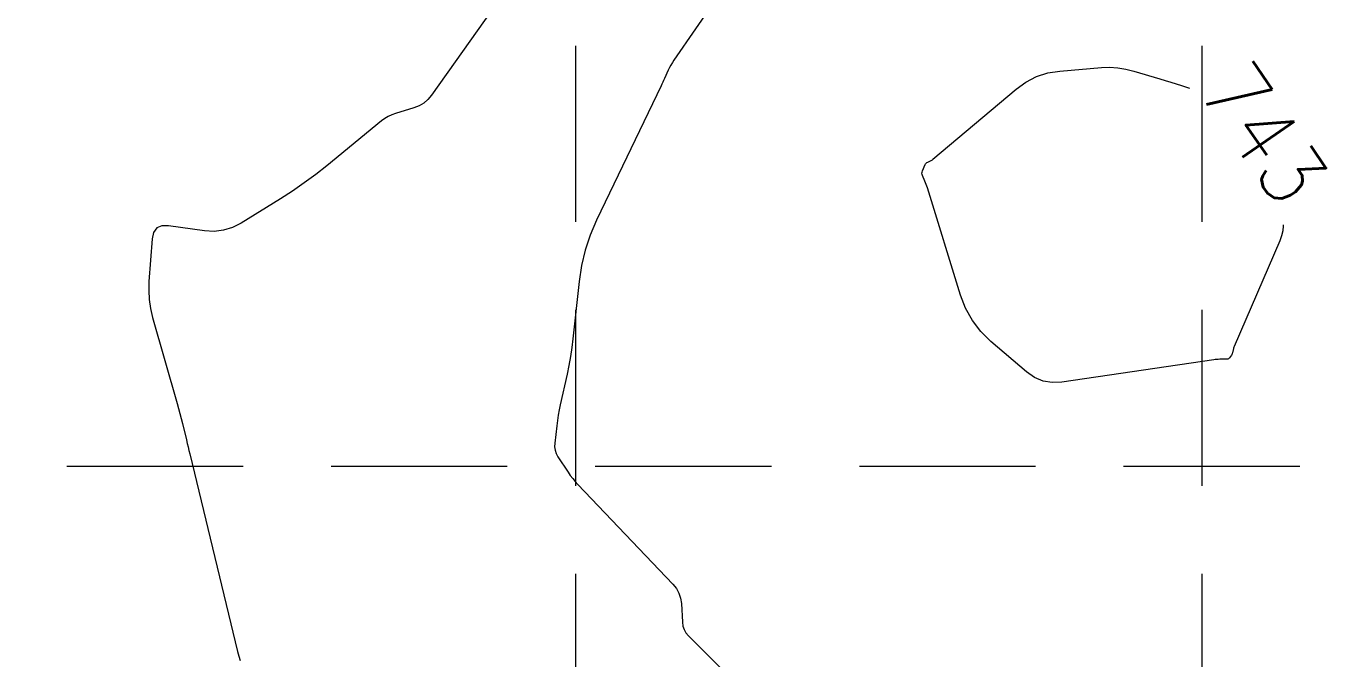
# Model space of a CAD drawing. Header units: feet. Extents: x 46644 to 49208, y 46045 to 47649.
# Drawn here: x 48370.7 to 48453.9, y 47314.5 to 47355 of the extents above; entities that cross this region are included whole.
import ezdxf
from ezdxf.enums import TextEntityAlignment as Align

# ---------------------------------------------------------------- set-up
doc = ezdxf.new("R2010")
doc.units = ezdxf.units.FT
doc.header["$MEASUREMENT"] = 0
doc.linetypes.add('DGN Style 3', pattern=[33.544038, 23.960027, -9.584011])
doc.linetypes.add('HIDDEN', pattern=[0.375, 0.25, -0.125])
doc.layers.add('EC', color=35, linetype='Continuous', lineweight=0)
doc.layers.add('GRID', color=254, linetype='HIDDEN')
doc.styles.add('Style-STANDARD', font='STANDARD.shx')

msp = doc.modelspace()

# ---------------------------------------------------------------- linework, layer by layer
at = {"layer": 'EC', "color": 35, "linetype": 'DGN Style 3', "lineweight": 0}
for p, q in [((48402.233, 47358.522), (48396.602, 47350.572)), ((48416.048, 47358.594), (48412.08, 47352.81)), ((48411.722, 47352.176), (48411.476, 47351.632)), ((48411.801, 47352.34), (48411.722, 47352.176)), ((48411.887, 47352.501), (48411.801, 47352.34)), ((48411.98, 47352.658), (48411.887, 47352.501)), ((48412.08, 47352.81), (48411.98, 47352.658)), ((48436.74, 47352.114), (48439.384, 47352.334)), ((48439.384, 47352.334), (48439.909, 47352.353)), ((48439.909, 47352.353), (48440.429, 47352.323)), ((48440.429, 47352.323), (48440.943, 47352.244)), ((48440.943, 47352.244), (48441.452, 47352.115)), ((48411.37, 47351.399), (48411.315, 47351.283)), ((48411.423, 47351.515), (48411.37, 47351.399)), ((48411.476, 47351.632), (48411.423, 47351.515)), ((48433.938, 47350.957), (48434.57, 47351.414)), ((48434.57, 47351.414), (48435.247, 47351.759)), ((48435.247, 47351.759), (48435.97, 47351.992)), ((48435.97, 47351.992), (48436.74, 47352.114)), ((48441.452, 47352.115), (48443.122, 47351.611)), ((48443.122, 47351.611), (48443.469, 47351.505)), ((48443.469, 47351.505), (48443.816, 47351.399)), ((48443.816, 47351.399), (48444.163, 47351.291)), ((48396.602, 47350.572), (48396.37, 47350.294)), ((48411.26, 47351.168), (48407.132, 47342.58)), ((48411.315, 47351.283), (48411.26, 47351.168)), ((48428.624, 47346.477), (48433.938, 47350.957)), ((48444.163, 47351.291), (48444.509, 47351.182)), ((48444.509, 47351.182), (48445.009, 47351.024)), ((48395.463, 47349.755), (48394.302, 47349.409)), ((48395.801, 47349.886), (48395.463, 47349.755)), ((48396.103, 47350.065), (48395.801, 47349.886)), ((48396.37, 47350.294), (48396.103, 47350.065)), ((48393.404, 47348.931), (48389.91, 47346.066)), ((48393.61, 47349.085), (48393.404, 47348.931)), ((48393.829, 47349.215), (48393.61, 47349.085)), ((48394.06, 47349.323), (48393.829, 47349.215)), ((48394.302, 47349.409), (48394.06, 47349.323)), ((48428.293, 47346.302), (48428.478, 47346.385)), ((48428.478, 47346.385), (48428.517, 47346.404)), ((48428.517, 47346.404), (48428.554, 47346.426)), ((48428.554, 47346.426), (48428.59, 47346.45)), ((48428.59, 47346.45), (48428.624, 47346.477)), ((48389.198, 47345.502), (48388.469, 47344.962)), ((48389.91, 47346.066), (48389.198, 47345.502)), ((48427.919, 47345.585), (48427.928, 47345.66)), ((48427.928, 47345.51), (48427.919, 47345.585)), ((48427.928, 47345.66), (48427.952, 47345.735)), ((48427.953, 47345.435), (48427.928, 47345.51)), ((48427.952, 47345.735), (48428.13, 47346.137)), ((48428.13, 47346.137), (48428.159, 47346.19)), ((48428.159, 47346.19), (48428.196, 47346.235)), ((48428.196, 47346.235), (48428.24, 47346.272)), ((48428.24, 47346.272), (48428.293, 47346.302)), ((48388.469, 47344.962), (48387.722, 47344.447)), ((48428.11, 47345.085), (48427.953, 47345.435)), ((48428.157, 47344.977), (48428.11, 47345.085)), ((48428.2, 47344.868), (48428.157, 47344.977)), ((48428.24, 47344.758), (48428.2, 47344.868)), ((48428.276, 47344.647), (48428.24, 47344.758)), ((48386.958, 47343.956), (48384.432, 47342.392)), ((48387.722, 47344.447), (48386.958, 47343.956)), ((48430.388, 47337.795), (48428.276, 47344.647)), ((48379.365, 47342.231), (48379.045, 47342.09)), ((48379.799, 47342.231), (48379.365, 47342.231)), ((48382.089, 47341.903), (48379.799, 47342.231)), ((48384.432, 47342.392), (48383.88, 47342.111)), ((48407.132, 47342.58), (48406.727, 47341.636)), ((48451.001, 47342.224), (48450.969, 47341.897)), ((48450.999, 47342.293), (48451.001, 47342.224)), ((48378.745, 47341.383), (48378.547, 47338.663)), ((48378.838, 47341.807), (48378.745, 47341.383)), ((48379.045, 47342.09), (48378.838, 47341.807)), ((48382.708, 47341.866), (48382.089, 47341.903)), ((48383.305, 47341.935), (48382.708, 47341.866)), ((48383.88, 47342.111), (48383.305, 47341.935)), ((48406.727, 47341.636), (48406.406, 47340.668)), ((48450.897, 47341.576), (48450.783, 47341.263)), ((48450.969, 47341.897), (48450.897, 47341.576)), ((48406.406, 47340.668), (48406.169, 47339.677)), ((48450.783, 47341.263), (48447.873, 47334.513)), ((48406.169, 47339.677), (48406.017, 47338.661)), ((48378.547, 47338.663), (48378.53, 47338.083)), ((48378.53, 47338.083), (48378.563, 47337.508)), ((48406.017, 47338.661), (48405.628, 47335.008)), ((48378.563, 47337.508), (48378.647, 47336.938)), ((48430.712, 47336.951), (48430.388, 47337.795)), ((48378.647, 47336.938), (48378.782, 47336.373)), ((48378.782, 47336.373), (48380.351, 47330.858)), ((48431.144, 47336.177), (48430.712, 47336.951)), ((48431.683, 47335.473), (48431.144, 47336.177)), ((48405.628, 47335.008), (48405.559, 47334.438)), ((48432.328, 47334.84), (48431.683, 47335.473)), ((48434.612, 47332.886), (48432.328, 47334.84)), ((48405.474, 47333.87), (48405.372, 47333.305)), ((48405.559, 47334.438), (48405.474, 47333.87)), ((48447.694, 47333.956), (48447.566, 47333.782)), ((48447.717, 47333.99), (48447.694, 47333.956)), ((48447.735, 47334.026), (48447.717, 47333.99)), ((48447.75, 47334.063), (48447.735, 47334.026)), ((48447.761, 47334.103), (48447.75, 47334.063)), ((48447.802, 47334.29), (48447.761, 47334.103)), ((48447.816, 47334.347), (48447.802, 47334.29)), ((48447.832, 47334.403), (48447.816, 47334.347)), ((48447.851, 47334.459), (48447.832, 47334.403)), ((48447.873, 47334.513), (48447.851, 47334.459)), ((48405.372, 47333.305), (48405.255, 47332.743)), ((48446.561, 47333.657), (48436.865, 47332.235)), ((48446.659, 47333.67), (48446.561, 47333.657)), ((48446.758, 47333.68), (48446.659, 47333.67)), ((48446.856, 47333.687), (48446.758, 47333.68)), ((48446.955, 47333.691), (48446.856, 47333.687)), ((48447.418, 47333.705), (48446.955, 47333.691)), ((48447.462, 47333.71), (48447.418, 47333.705)), ((48447.501, 47333.725), (48447.462, 47333.71)), ((48447.536, 47333.749), (48447.501, 47333.725)), ((48447.566, 47333.782), (48447.536, 47333.749)), ((48405.255, 47332.743), (48404.82, 47330.792)), ((48435.12, 47332.531), (48434.612, 47332.886)), ((48435.664, 47332.304), (48435.12, 47332.531)), ((48436.246, 47332.205), (48435.664, 47332.304)), ((48436.865, 47332.235), (48436.246, 47332.205)), ((48380.351, 47330.858), (48380.44, 47330.541)), ((48380.44, 47330.541), (48380.525, 47330.222)), ((48404.82, 47330.792), (48404.75, 47330.458)), ((48380.525, 47330.222), (48380.607, 47329.903)), ((48380.607, 47329.903), (48380.685, 47329.584)), ((48404.636, 47329.783), (48404.592, 47329.444)), ((48404.689, 47330.121), (48404.636, 47329.783)), ((48404.75, 47330.458), (48404.689, 47330.121)), ((48380.685, 47329.584), (48380.937, 47328.537)), ((48404.592, 47329.444), (48404.463, 47328.333)), ((48380.937, 47328.537), (48380.991, 47328.313)), ((48380.991, 47328.313), (48381.045, 47328.089)), ((48381.045, 47328.089), (48381.099, 47327.865)), ((48404.463, 47328.333), (48404.456, 47328.1)), ((48404.456, 47328.1), (48404.488, 47327.876)), ((48381.099, 47327.865), (48381.153, 47327.64)), ((48381.153, 47327.64), (48384.194, 47315.012)), ((48404.488, 47327.876), (48404.56, 47327.662)), ((48404.56, 47327.662), (48404.673, 47327.457)), ((48404.673, 47327.457), (48405.319, 47326.48)), ((48405.319, 47326.48), (48405.462, 47326.275)), ((48405.462, 47326.275), (48405.613, 47326.076)), ((48405.613, 47326.076), (48405.773, 47325.884)), ((48405.773, 47325.884), (48405.942, 47325.698)), ((48405.942, 47325.698), (48412.017, 47319.327)), ((48412.017, 47319.327), (48412.239, 47319.051)), ((48412.239, 47319.051), (48412.403, 47318.751)), ((48412.403, 47318.751), (48412.508, 47318.425)), ((48412.508, 47318.425), (48412.556, 47318.075)), ((48412.556, 47318.075), (48412.618, 47316.889)), ((48412.618, 47316.889), (48412.652, 47316.644)), ((48412.652, 47316.644), (48412.727, 47316.418)), ((48412.727, 47316.418), (48412.845, 47316.21)), ((48412.845, 47316.21), (48413.003, 47316.021)), ((48413.003, 47316.021), (48416.134, 47312.886)), ((48384.194, 47315.012), (48384.277, 47314.726)), ((48384.277, 47314.726), (48384.382, 47314.45))]:
    msp.add_line(p, q, dxfattribs=at)
at = {"layer": 'GRID', "color": 252, "linetype": 'HIDDEN', "lineweight": 0, "ltscale": 45}
for p, q in [((48405.803, 47606.853), (48405.803, 46206.677)), ((48445.803, 47606.853), (48445.803, 46206.677)), ((46685.803, 47326.853), (49165.803, 47326.853))]:
    msp.add_line(p, q, dxfattribs=at)

# ---------------------------------------------------------------- texts
at = {"layer": 'EC', "color": 35, "linetype": 'DGN Style 3', "lineweight": 0, "style": 'Style-STANDARD'}
msp.add_text('743', height=4, rotation=304.45093, dxfattribs=at).set_placement((48449.787, 47348.136), align=Align.MIDDLE_CENTER)

doc.saveas('drawing.dxf')
